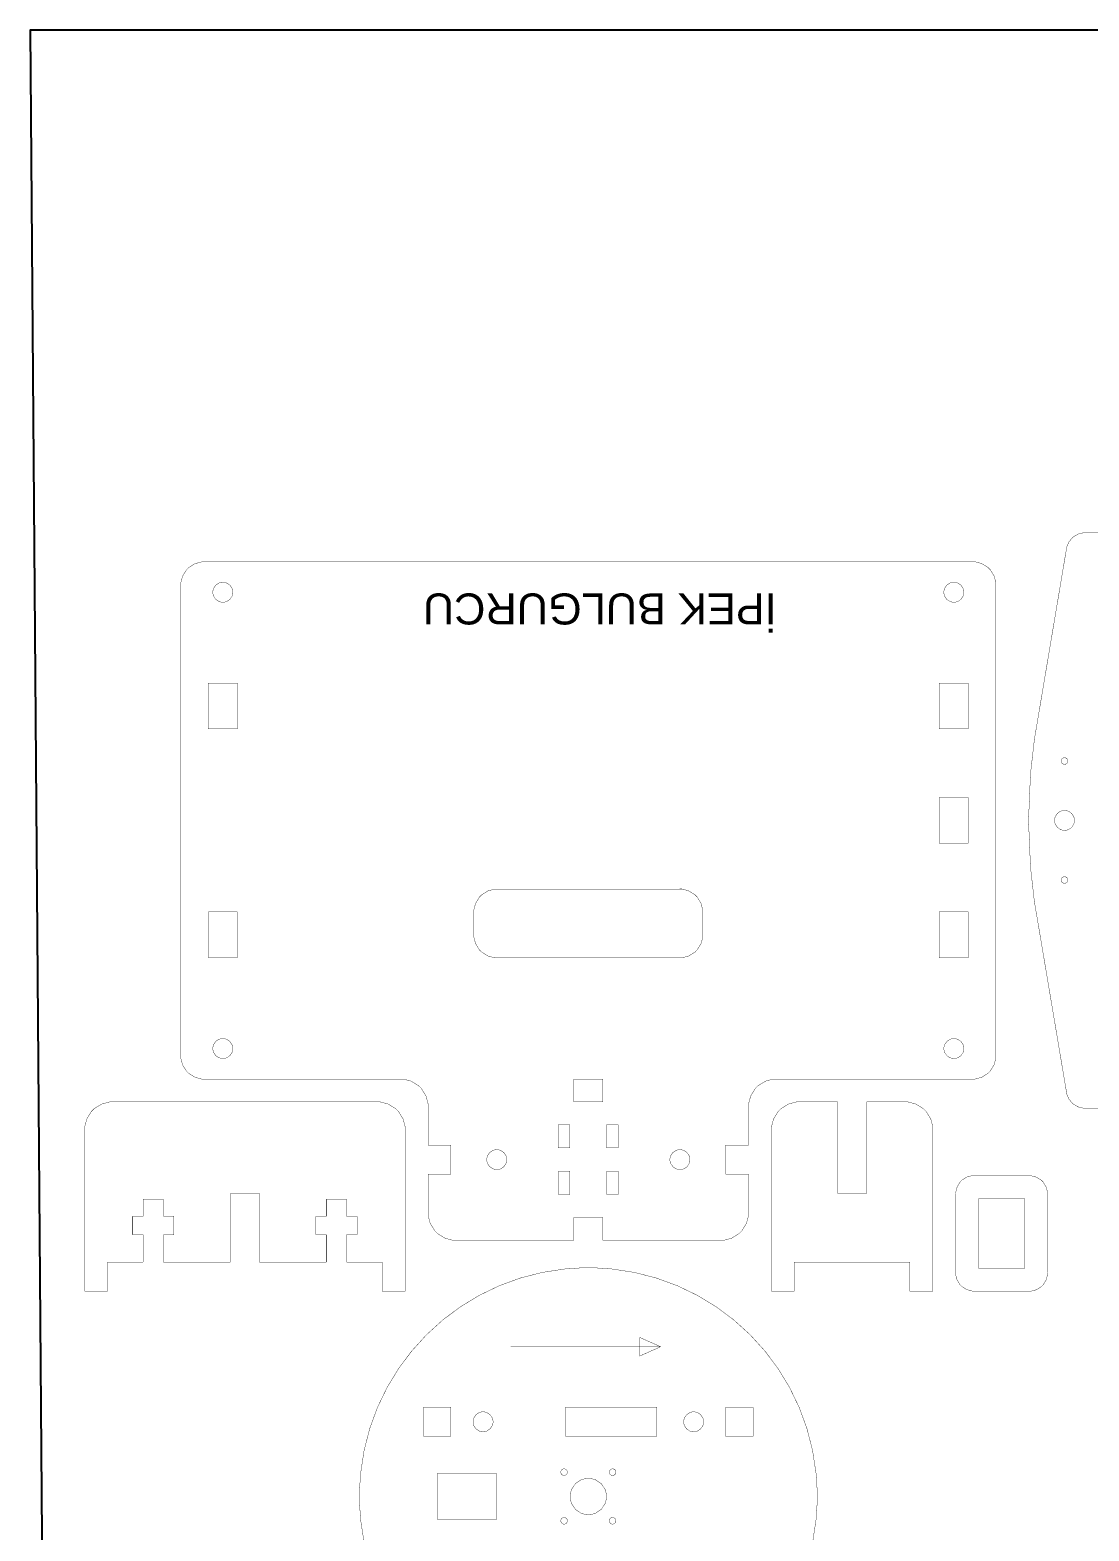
# Model space of a CAD drawing. Header units: inches. Extents: x 1576.4 to 1607.7, y 908.2 to 923.
# Drawn here: x 1576.42 to 1583.25, y 913.27 to 922.95 of the extents above; entities that cross this region are included whole.
import ezdxf

# ---------------------------------------------------------------- set-up
doc = ezdxf.new("R2010")
doc.units = ezdxf.units.IN
doc.layers.add('Layer1', color=1, linetype='Continuous')
doc.styles.get("Standard").update_dxf_attribs({"font": 'arial.ttf'})
pattern_1 = [(0, (0, 0), (0, 6.985), [5.08, -1.905]), (90, (0, 0), (-6.985, 4e-16), [5.08, -1.905])]

msp = doc.modelspace()

# ---------------------------------------------------------------- hatches: boundary and pattern name
h = msp.add_hatch()
h.set_pattern_fill('ANGLE', color=256)
h.set_pattern_definition(pattern_1)
h.paths.add_polyline_path([(1580.3555, 914.5163), (1580.3555, 914.4569), (1580.4899, 914.4569)])
h.paths.add_polyline_path([(1580.4899, 914.4569), (1580.3555, 914.4569), (1580.3555, 914.397)])
h = msp.add_hatch()
h.set_pattern_fill('ANGLE', color=1)
h.set_pattern_definition(pattern_1)
h.paths.add_polyline_path([(1580.3555, 914.5163), (1580.3555, 914.4569), (1580.4899, 914.4569)])
h.paths.add_polyline_path([(1580.4899, 914.4569), (1580.3555, 914.4569), (1580.3555, 914.397)])

# ---------------------------------------------------------------- linework, layer by layer
msp.add_lwpolyline([(1607.5708, 922.9522), (1576.4227, 922.9522), (1576.5374, 908.237), (1607.6854, 908.237)], close=True)
at = {"color": 0}
for points in [[(1583.2242, 919.7079, 0.00225, 0.00225, 0), (1583.2139, 919.7079, 0.00225, 0.00225, 0), (1583.1831, 919.7006, 0.00225, 0.00225, 0), (1583.1479, 919.68, 0.00225, 0.00225, 0), (1583.1217, 919.6486, 0.00225, 0.00225, 0), (1583.1092, 919.6193, 0.00225, 0.00225, 0), (1583.1076, 919.609, 0.00225, 0.00225, 0)], [(1583.2242, 919.7079, 0.00225, 0.00225, 0), (1583.7534, 919.7079, 0.00225, 0.00225, 0)], [(1582.9128, 918.4517, 0.00225, 0.00225, 0), (1583.1076, 919.6101, 0.00225, 0.00225, 0)], [(1577.543, 919.5204, 0.00225, 0.00225, 0), (1577.5288, 919.5204, 0.00225, 0.00225, 0), (1577.4862, 919.5092, 0.00225, 0.00225, 0), (1577.4456, 919.4838, 0.00225, 0.00225, 0), (1577.4388, 919.4768, 0.00225, 0.00225, 0), (1577.4318, 919.4697, 0.00225, 0.00225, 0), (1577.4064, 919.4286, 0.00225, 0.00225, 0), (1577.3951, 919.3865, 0.00225, 0.00225, 0), (1577.3951, 919.3726, 0.00225, 0.00225, 0)], [(1582.5034, 919.5204, 0.00225, 0.00225, 0), (1577.543, 919.5204, 0.00225, 0.00225, 0)], [(1582.6513, 919.3736, 0.00225, 0.00225, 0), (1582.6513, 919.3878, 0.00225, 0.00225, 0), (1582.64, 919.4304, 0.00225, 0.00225, 0), (1582.6146, 919.471, 0.00225, 0.00225, 0), (1582.6076, 919.4778, 0.00225, 0.00225, 0), (1582.6005, 919.4849, 0.00225, 0.00225, 0), (1582.5594, 919.5103, 0.00225, 0.00225, 0), (1582.5174, 919.5215, 0.00225, 0.00225, 0), (1582.5034, 919.5215, 0.00225, 0.00225, 0)], [(1577.3951, 919.3736, 0.00225, 0.00225, 0), (1577.3951, 916.3319, 0.00225, 0.00225, 0)], [(1582.6513, 916.3319, 0.00225, 0.00225, 0), (1582.6513, 919.3736, 0.00225, 0.00225, 0)], [(1577.5722, 918.7382, 0.00225, 0.00225, 0), (1577.5722, 918.4434, 0.00225, 0.00225, 0)], [(1577.7597, 918.7382, 0.00225, 0.00225, 0), (1577.5722, 918.7382, 0.00225, 0.00225, 0)], [(1577.7597, 918.7382, 0.00225, 0.00225, 0), (1577.7597, 918.4434, 0.00225, 0.00225, 0)], [(1582.2857, 918.7382, 0.00225, 0.00225, 0), (1582.2857, 918.4434, 0.00225, 0.00225, 0)], [(1582.4732, 918.7382, 0.00225, 0.00225, 0), (1582.2857, 918.7382, 0.00225, 0.00225, 0)], [(1582.4732, 918.7382, 0.00225, 0.00225, 0), (1582.4732, 918.4434, 0.00225, 0.00225, 0)], [(1577.5722, 918.4434, 0.00225, 0.00225, 0), (1577.7597, 918.4434, 0.00225, 0.00225, 0)], [(1582.2857, 918.4434, 0.00225, 0.00225, 0), (1582.4732, 918.4434, 0.00225, 0.00225, 0)], [(1582.9128, 918.4517, 0.00225, 0.00225, 0), (1582.9001, 918.3776, 0.00225, 0.00225, 0), (1582.8747, 918.1528, 0.00225, 0.00225, 0), (1582.862, 917.8522, 0.00225, 0.00225, 0), (1582.8747, 917.5513, 0.00225, 0.00225, 0), (1582.9001, 917.3261, 0.00225, 0.00225, 0), (1582.9128, 917.2518, 0.00225, 0.00225, 0)], [(1582.2857, 917.7049, 0.00225, 0.00225, 0), (1582.2857, 917.9996, 0.00225, 0.00225, 0)], [(1582.4732, 917.9996, 0.00225, 0.00225, 0), (1582.2857, 917.9996, 0.00225, 0.00225, 0)], [(1582.4732, 917.7049, 0.00225, 0.00225, 0), (1582.4732, 917.9996, 0.00225, 0.00225, 0)], [(1582.2857, 917.7049, 0.00225, 0.00225, 0), (1582.4732, 917.7049, 0.00225, 0.00225, 0)], [(1579.4326, 917.409, 0.00225, 0.00225, 0), (1579.4184, 917.409, 0.00225, 0.00225, 0), (1579.3758, 917.3978, 0.00225, 0.00225, 0), (1579.3351, 917.3724, 0.00225, 0.00225, 0), (1579.3284, 917.3653, 0.00225, 0.00225, 0), (1579.3213, 917.3583, 0.00225, 0.00225, 0), (1579.296, 917.3171, 0.00225, 0.00225, 0), (1579.2847, 917.2751, 0.00225, 0.00225, 0), (1579.2847, 917.2611, 0.00225, 0.00225, 0)], [(1579.4326, 917.409, 0.00225, 0.00225, 0), (1580.6138, 917.409, 0.00225, 0.00225, 0)], [(1580.7607, 917.2622, 0.00225, 0.00225, 0), (1580.7607, 917.2764, 0.00225, 0.00225, 0), (1580.7494, 917.319, 0.00225, 0.00225, 0), (1580.724, 917.3596, 0.00225, 0.00225, 0), (1580.717, 917.3663, 0.00225, 0.00225, 0), (1580.7099, 917.3734, 0.00225, 0.00225, 0), (1580.6687, 917.3988, 0.00225, 0.00225, 0), (1580.6267, 917.4101, 0.00225, 0.00225, 0), (1580.6128, 917.4101, 0.00225, 0.00225, 0)], [(1577.5722, 917.2622, 0.00225, 0.00225, 0), (1577.5722, 916.9663, 0.00225, 0.00225, 0)], [(1577.7597, 917.2622, 0.00225, 0.00225, 0), (1577.5722, 917.2622, 0.00225, 0.00225, 0)], [(1577.7597, 917.2622, 0.00225, 0.00225, 0), (1577.7597, 916.9663, 0.00225, 0.00225, 0)], [(1579.2847, 917.1142, 0.00225, 0.00225, 0), (1579.2847, 917.2622, 0.00225, 0.00225, 0)], [(1580.7607, 917.2622, 0.00225, 0.00225, 0), (1580.7607, 917.1142, 0.00225, 0.00225, 0)], [(1582.2857, 916.9663, 0.00225, 0.00225, 0), (1582.2857, 917.2622, 0.00225, 0.00225, 0)], [(1582.4732, 917.2622, 0.00225, 0.00225, 0), (1582.2857, 917.2622, 0.00225, 0.00225, 0)], [(1582.4732, 916.9663, 0.00225, 0.00225, 0), (1582.4732, 917.2622, 0.00225, 0.00225, 0)], [(1583.1076, 916.0955, 0.00225, 0.00225, 0), (1582.9128, 917.2528, 0.00225, 0.00225, 0)], [(1579.2847, 917.1142, 0.00225, 0.00225, 0), (1579.2847, 917.1001, 0.00225, 0.00225, 0), (1579.296, 917.0575, 0.00225, 0.00225, 0), (1579.3213, 917.0168, 0.00225, 0.00225, 0), (1579.3284, 917.01, 0.00225, 0.00225, 0), (1579.3354, 917.0031, 0.00225, 0.00225, 0), (1579.3766, 916.9777, 0.00225, 0.00225, 0), (1579.4186, 916.9663, 0.00225, 0.00225, 0), (1579.4326, 916.9663, 0.00225, 0.00225, 0)], [(1580.6138, 916.9663, 0.00225, 0.00225, 0), (1580.628, 916.9663, 0.00225, 0.00225, 0), (1580.6706, 916.9777, 0.00225, 0.00225, 0), (1580.7112, 917.0031, 0.00225, 0.00225, 0), (1580.718, 917.01, 0.00225, 0.00225, 0), (1580.725, 917.0171, 0.00225, 0.00225, 0), (1580.7504, 917.0583, 0.00225, 0.00225, 0), (1580.7617, 917.1003, 0.00225, 0.00225, 0), (1580.7617, 917.1142, 0.00225, 0.00225, 0)], [(1577.5722, 916.9663, 0.00225, 0.00225, 0), (1577.7597, 916.9663, 0.00225, 0.00225, 0)], [(1580.6138, 916.9663, 0.00225, 0.00225, 0), (1579.4326, 916.9663, 0.00225, 0.00225, 0)], [(1582.2857, 916.9663, 0.00225, 0.00225, 0), (1582.4732, 916.9663, 0.00225, 0.00225, 0)], [(1577.3951, 916.3319, 0.00225, 0.00225, 0), (1577.3951, 916.3178, 0.00225, 0.00225, 0), (1577.4064, 916.2752, 0.00225, 0.00225, 0), (1577.4318, 916.2346, 0.00225, 0.00225, 0), (1577.4388, 916.2278, 0.00225, 0.00225, 0), (1577.4458, 916.2208, 0.00225, 0.00225, 0), (1577.487, 916.1954, 0.00225, 0.00225, 0), (1577.529, 916.184, 0.00225, 0.00225, 0), (1577.543, 916.184, 0.00225, 0.00225, 0)], [(1582.5034, 916.184, 0.00225, 0.00225, 0), (1582.5176, 916.184, 0.00225, 0.00225, 0), (1582.5602, 916.1954, 0.00225, 0.00225, 0), (1582.6008, 916.2208, 0.00225, 0.00225, 0), (1582.6076, 916.2278, 0.00225, 0.00225, 0), (1582.6146, 916.2348, 0.00225, 0.00225, 0), (1582.64, 916.276, 0.00225, 0.00225, 0), (1582.6513, 916.318, 0.00225, 0.00225, 0), (1582.6513, 916.3319, 0.00225, 0.00225, 0)], [(1577.543, 916.184, 0.00225, 0.00225, 0), (1578.8128, 916.184, 0.00225, 0.00225, 0)], [(1578.9899, 916.007, 0.00225, 0.00225, 0), (1578.9899, 916.0239, 0.00225, 0.00225, 0), (1578.9763, 916.0746, 0.00225, 0.00225, 0), (1578.9461, 916.1237, 0.00225, 0.00225, 0), (1578.9378, 916.132, 0.00225, 0.00225, 0), (1578.9294, 916.1403, 0.00225, 0.00225, 0), (1578.8803, 916.1705, 0.00225, 0.00225, 0), (1578.8297, 916.184, 0.00225, 0.00225, 0), (1578.8128, 916.184, 0.00225, 0.00225, 0)], [(1579.9295, 916.0361, 0.00225, 0.00225, 0), (1579.9295, 916.184, 0.00225, 0.00225, 0)], [(1580.117, 916.184, 0.00225, 0.00225, 0), (1579.9295, 916.184, 0.00225, 0.00225, 0)], [(1580.117, 916.0361, 0.00225, 0.00225, 0), (1580.117, 916.184, 0.00225, 0.00225, 0)], [(1581.2336, 916.184, 0.00225, 0.00225, 0), (1581.2167, 916.184, 0.00225, 0.00225, 0), (1581.166, 916.1705, 0.00225, 0.00225, 0), (1581.1169, 916.1403, 0.00225, 0.00225, 0), (1581.1086, 916.132, 0.00225, 0.00225, 0), (1581.1003, 916.1237, 0.00225, 0.00225, 0), (1581.0701, 916.0746, 0.00225, 0.00225, 0), (1581.0565, 916.0239, 0.00225, 0.00225, 0), (1581.0565, 916.007, 0.00225, 0.00225, 0)], [(1581.2336, 916.184, 0.00225, 0.00225, 0), (1582.5034, 916.184, 0.00225, 0.00225, 0)], [(1576.9524, 916.0361, 0.00225, 0.00225, 0), (1576.9354, 916.0361, 0.00225, 0.00225, 0), (1576.8848, 916.0226, 0.00225, 0.00225, 0), (1576.8357, 915.9924, 0.00225, 0.00225, 0), (1576.8274, 915.984, 0.00225, 0.00225, 0), (1576.819, 915.9757, 0.00225, 0.00225, 0), (1576.7888, 915.9266, 0.00225, 0.00225, 0), (1576.7753, 915.8759, 0.00225, 0.00225, 0), (1576.7753, 915.859, 0.00225, 0.00225, 0)], [(1578.6649, 916.0361, 0.00225, 0.00225, 0), (1576.9524, 916.0361, 0.00225, 0.00225, 0)], [(1578.842, 915.859, 0.00225, 0.00225, 0), (1578.842, 915.8759, 0.00225, 0.00225, 0), (1578.8284, 915.9266, 0.00225, 0.00225, 0), (1578.7982, 915.9757, 0.00225, 0.00225, 0), (1578.7899, 915.984, 0.00225, 0.00225, 0), (1578.7815, 915.9924, 0.00225, 0.00225, 0), (1578.7324, 916.0226, 0.00225, 0.00225, 0), (1578.6818, 916.0361, 0.00225, 0.00225, 0), (1578.6649, 916.0361, 0.00225, 0.00225, 0)], [(1580.117, 916.0361, 0.00225, 0.00225, 0), (1579.9295, 916.0361, 0.00225, 0.00225, 0)], [(1581.3815, 916.0361, 0.00225, 0.00225, 0), (1581.3646, 916.0361, 0.00225, 0.00225, 0), (1581.3139, 916.0226, 0.00225, 0.00225, 0), (1581.2648, 915.9924, 0.00225, 0.00225, 0), (1581.2565, 915.984, 0.00225, 0.00225, 0), (1581.2482, 915.9757, 0.00225, 0.00225, 0), (1581.2179, 915.9266, 0.00225, 0.00225, 0), (1581.2044, 915.8759, 0.00225, 0.00225, 0), (1581.2044, 915.859, 0.00225, 0.00225, 0)], [(1581.6305, 916.0361, 0.00225, 0.00225, 0), (1581.3815, 916.0361, 0.00225, 0.00225, 0)], [(1581.6305, 915.4455, 0.00225, 0.00225, 0), (1581.6305, 916.0361, 0.00225, 0.00225, 0)], [(1581.818, 915.4455, 0.00225, 0.00225, 0), (1581.818, 916.0361, 0.00225, 0.00225, 0)], [(1582.067, 916.0361, 0.00225, 0.00225, 0), (1581.818, 916.0361, 0.00225, 0.00225, 0)], [(1582.2451, 915.859, 0.00225, 0.00225, 0), (1582.2451, 915.8759, 0.00225, 0.00225, 0), (1582.2315, 915.9266, 0.00225, 0.00225, 0), (1582.2013, 915.9757, 0.00225, 0.00225, 0), (1582.193, 915.984, 0.00225, 0.00225, 0), (1582.1846, 915.9924, 0.00225, 0.00225, 0), (1582.1355, 916.0226, 0.00225, 0.00225, 0), (1582.0849, 916.0361, 0.00225, 0.00225, 0), (1582.068, 916.0361, 0.00225, 0.00225, 0)], [(1583.1076, 916.0955, 0.00225, 0.00225, 0), (1583.1092, 916.0854, 0.00225, 0.00225, 0), (1583.1215, 916.0559, 0.00225, 0.00225, 0), (1583.1475, 916.0245, 0.00225, 0.00225, 0), (1583.1827, 916.004, 0.00225, 0.00225, 0), (1583.2138, 915.9965, 0.00225, 0.00225, 0), (1583.2242, 915.9965, 0.00225, 0.00225, 0)], [(1578.9899, 916.007, 0.00225, 0.00225, 0), (1578.9899, 915.758, 0.00225, 0.00225, 0)], [(1581.0565, 915.758, 0.00225, 0.00225, 0), (1581.0565, 916.007, 0.00225, 0.00225, 0)], [(1583.2242, 915.9965, 0.00225, 0.00225, 0), (1583.7534, 915.9965, 0.00225, 0.00225, 0)], [(1576.7753, 914.8153, 0.00225, 0.00225, 0), (1576.7753, 915.859, 0.00225, 0.00225, 0)], [(1578.842, 914.8153, 0.00225, 0.00225, 0), (1578.842, 915.859, 0.00225, 0.00225, 0)], [(1579.8294, 915.8892, 0.00225, 0.00225, 0), (1579.8294, 915.7392, 0.00225, 0.00225, 0)], [(1579.9045, 915.8892, 0.00225, 0.00225, 0), (1579.8294, 915.8892, 0.00225, 0.00225, 0)], [(1579.9045, 915.7392, 0.00225, 0.00225, 0), (1579.9045, 915.8892, 0.00225, 0.00225, 0)], [(1580.1409, 915.8892, 0.00225, 0.00225, 0), (1580.1409, 915.7392, 0.00225, 0.00225, 0)], [(1580.2159, 915.8892, 0.00225, 0.00225, 0), (1580.1409, 915.8892, 0.00225, 0.00225, 0)], [(1580.2159, 915.7392, 0.00225, 0.00225, 0), (1580.2159, 915.8892, 0.00225, 0.00225, 0)], [(1581.2044, 915.859, 0.00225, 0.00225, 0), (1581.2044, 914.8153, 0.00225, 0.00225, 0)], [(1582.2451, 915.859, 0.00225, 0.00225, 0), (1582.2451, 914.8153, 0.00225, 0.00225, 0)], [(1579.1367, 915.758, 0.00225, 0.00225, 0), (1578.9899, 915.758, 0.00225, 0.00225, 0)], [(1579.1367, 915.758, 0.00225, 0.00225, 0), (1579.1367, 915.5705, 0.00225, 0.00225, 0)], [(1579.8294, 915.7392, 0.00225, 0.00225, 0), (1579.9045, 915.7392, 0.00225, 0.00225, 0)], [(1580.1409, 915.7392, 0.00225, 0.00225, 0), (1580.2159, 915.7392, 0.00225, 0.00225, 0)], [(1580.9087, 915.5705, 0.00225, 0.00225, 0), (1580.9087, 915.758, 0.00225, 0.00225, 0)], [(1581.0565, 915.758, 0.00225, 0.00225, 0), (1580.9087, 915.758, 0.00225, 0.00225, 0)], [(1578.9899, 915.5705, 0.00225, 0.00225, 0), (1578.9899, 915.3205, 0.00225, 0.00225, 0)], [(1579.1367, 915.5705, 0.00225, 0.00225, 0), (1578.9899, 915.5705, 0.00225, 0.00225, 0)], [(1579.8294, 915.5893, 0.00225, 0.00225, 0), (1579.8294, 915.4393, 0.00225, 0.00225, 0)], [(1579.9045, 915.5893, 0.00225, 0.00225, 0), (1579.8294, 915.5893, 0.00225, 0.00225, 0)], [(1579.9045, 915.4393, 0.00225, 0.00225, 0), (1579.9045, 915.5893, 0.00225, 0.00225, 0)], [(1580.1409, 915.5893, 0.00225, 0.00225, 0), (1580.1409, 915.4393, 0.00225, 0.00225, 0)], [(1580.2159, 915.5893, 0.00225, 0.00225, 0), (1580.1409, 915.5893, 0.00225, 0.00225, 0)], [(1580.2159, 915.4393, 0.00225, 0.00225, 0), (1580.2159, 915.5893, 0.00225, 0.00225, 0)], [(1581.0565, 915.5705, 0.00225, 0.00225, 0), (1580.9087, 915.5705, 0.00225, 0.00225, 0)], [(1581.0565, 915.3205, 0.00225, 0.00225, 0), (1581.0565, 915.5705, 0.00225, 0.00225, 0)], [(1582.5107, 915.5611, 0.00225, 0.00225, 0), (1582.4994, 915.5611, 0.00225, 0.00225, 0), (1582.4655, 915.5522, 0.00225, 0.00225, 0), (1582.4328, 915.5322, 0.00225, 0.00225, 0), (1582.4274, 915.5268, 0.00225, 0.00225, 0), (1582.4219, 915.5213, 0.00225, 0.00225, 0), (1582.402, 915.4886, 0.00225, 0.00225, 0), (1582.393, 915.4548, 0.00225, 0.00225, 0), (1582.393, 915.4434, 0.00225, 0.00225, 0)], [(1582.867, 915.5611, 0.00225, 0.00225, 0), (1582.5107, 915.5611, 0.00225, 0.00225, 0)], [(1582.9847, 915.4423, 0.00225, 0.00225, 0), (1582.9847, 915.4537, 0.00225, 0.00225, 0), (1582.9757, 915.4875, 0.00225, 0.00225, 0), (1582.9557, 915.5203, 0.00225, 0.00225, 0), (1582.9503, 915.5257, 0.00225, 0.00225, 0), (1582.9448, 915.5312, 0.00225, 0.00225, 0), (1582.9121, 915.5511, 0.00225, 0.00225, 0), (1582.8783, 915.5601, 0.00225, 0.00225, 0), (1582.867, 915.5601, 0.00225, 0.00225, 0)], [(1577.7148, 915.0028, 0.00225, 0.00225, 0), (1577.7148, 915.4455, 0.00225, 0.00225, 0)], [(1577.7148, 915.4455, 0.00225, 0.00225, 0), (1577.9023, 915.4455, 0.00225, 0.00225, 0)], [(1577.9023, 915.4455, 0.00225, 0.00225, 0), (1577.9023, 915.0028, 0.00225, 0.00225, 0)], [(1581.818, 915.4455, 0.00225, 0.00225, 0), (1581.6305, 915.4455, 0.00225, 0.00225, 0)], [(1582.3919, 915.4423, 0.00225, 0.00225, 0), (1582.3919, 914.934, 0.00225, 0.00225, 0)], [(1582.9847, 914.934, 0.00225, 0.00225, 0), (1582.9847, 915.4434, 0.00225, 0.00225, 0)], [(1577.1523, 915.2986, 0.00225, 0.00225, 0), (1577.1523, 915.408, 0.00225, 0.00225, 0)], [(1577.2826, 915.408, 0.00225, 0.00225, 0), (1577.1523, 915.408, 0.00225, 0.00225, 0)], [(1577.2826, 915.2986, 0.00225, 0.00225, 0), (1577.2826, 915.408, 0.00225, 0.00225, 0)], [(1578.3336, 915.2986, 0.00225, 0.00225, 0), (1578.3336, 915.408, 0.00225, 0.00225, 0)], [(1578.4638, 915.408, 0.00225, 0.00225, 0), (1578.3336, 915.408, 0.00225, 0.00225, 0)], [(1578.4638, 915.2986, 0.00225, 0.00225, 0), (1578.4638, 915.408, 0.00225, 0.00225, 0)], [(1579.8294, 915.4393, 0.00225, 0.00225, 0), (1579.9045, 915.4393, 0.00225, 0.00225, 0)], [(1580.1409, 915.4393, 0.00225, 0.00225, 0), (1580.2159, 915.4393, 0.00225, 0.00225, 0)], [(1582.5399, 914.9631, 0.00225, 0.00225, 0), (1582.5399, 915.4132, 0.00225, 0.00225, 0)], [(1582.5399, 915.4132, 0.00225, 0.00225, 0), (1582.8378, 915.4132, 0.00225, 0.00225, 0)], [(1582.8378, 915.4132, 0.00225, 0.00225, 0), (1582.8378, 914.9631, 0.00225, 0.00225, 0)], [(1577.0846, 915.1798, 0.00225, 0.00225, 0), (1577.0846, 915.2986, 0.00225, 0.00225, 0)], [(1577.1523, 915.2986, 0.00225, 0.00225, 0), (1577.0846, 915.2986, 0.00225, 0.00225, 0)], [(1577.3503, 915.2986, 0.00225, 0.00225, 0), (1577.2826, 915.2986, 0.00225, 0.00225, 0)], [(1577.3503, 915.1798, 0.00225, 0.00225, 0), (1577.3503, 915.2986, 0.00225, 0.00225, 0)], [(1578.2659, 915.1798, 0.00225, 0.00225, 0), (1578.2659, 915.2986, 0.00225, 0.00225, 0)], [(1578.3336, 915.2986, 0.00225, 0.00225, 0), (1578.2659, 915.2986, 0.00225, 0.00225, 0)], [(1578.5315, 915.2986, 0.00225, 0.00225, 0), (1578.4638, 915.2986, 0.00225, 0.00225, 0)], [(1578.5315, 915.1798, 0.00225, 0.00225, 0), (1578.5315, 915.2986, 0.00225, 0.00225, 0)], [(1578.9899, 915.3205, 0.00225, 0.00225, 0), (1578.9899, 915.3036, 0.00225, 0.00225, 0), (1579.0034, 915.253, 0.00225, 0.00225, 0), (1579.0336, 915.2039, 0.00225, 0.00225, 0), (1579.0419, 915.1955, 0.00225, 0.00225, 0), (1579.0502, 915.1872, 0.00225, 0.00225, 0), (1579.0993, 915.157, 0.00225, 0.00225, 0), (1579.15, 915.1434, 0.00225, 0.00225, 0), (1579.1669, 915.1434, 0.00225, 0.00225, 0)], [(1579.9295, 915.1434, 0.00225, 0.00225, 0), (1579.9295, 915.2913, 0.00225, 0.00225, 0)], [(1579.9295, 915.2913, 0.00225, 0.00225, 0), (1580.117, 915.2913, 0.00225, 0.00225, 0)], [(1580.117, 915.1434, 0.00225, 0.00225, 0), (1580.117, 915.2913, 0.00225, 0.00225, 0)], [(1580.8795, 915.1434, 0.00225, 0.00225, 0), (1580.8963, 915.1434, 0.00225, 0.00225, 0), (1580.947, 915.157, 0.00225, 0.00225, 0), (1580.9961, 915.1872, 0.00225, 0.00225, 0), (1581.0045, 915.1955, 0.00225, 0.00225, 0), (1581.0128, 915.2039, 0.00225, 0.00225, 0), (1581.043, 915.253, 0.00225, 0.00225, 0), (1581.0565, 915.3036, 0.00225, 0.00225, 0), (1581.0565, 915.3205, 0.00225, 0.00225, 0)], [(1577.1523, 915.1798, 0.00225, 0.00225, 0), (1577.0846, 915.1798, 0.00225, 0.00225, 0)], [(1577.1523, 915.0028, 0.00225, 0.00225, 0), (1577.1523, 915.1798, 0.00225, 0.00225, 0)], [(1577.2826, 915.0028, 0.00225, 0.00225, 0), (1577.2826, 915.1798, 0.00225, 0.00225, 0)], [(1577.3503, 915.1798, 0.00225, 0.00225, 0), (1577.2826, 915.1798, 0.00225, 0.00225, 0)], [(1578.3336, 915.1798, 0.00225, 0.00225, 0), (1578.2659, 915.1798, 0.00225, 0.00225, 0)], [(1578.3336, 915.0028, 0.00225, 0.00225, 0), (1578.3336, 915.1798, 0.00225, 0.00225, 0)], [(1578.4638, 915.0028, 0.00225, 0.00225, 0), (1578.4638, 915.1798, 0.00225, 0.00225, 0)], [(1578.5315, 915.1798, 0.00225, 0.00225, 0), (1578.4638, 915.1798, 0.00225, 0.00225, 0)], [(1579.1669, 915.1434, 0.00225, 0.00225, 0), (1579.9295, 915.1434, 0.00225, 0.00225, 0)], [(1580.117, 915.1434, 0.00225, 0.00225, 0), (1580.8795, 915.1434, 0.00225, 0.00225, 0)], [(1576.9222, 915.0028, 0.00225, 0.00225, 0), (1576.9222, 914.8153, 0.00225, 0.00225, 0)], [(1576.9222, 915.0028, 0.00225, 0.00225, 0), (1577.1523, 915.0028, 0.00225, 0.00225, 0)], [(1577.2826, 915.0028, 0.00225, 0.00225, 0), (1577.7148, 915.0028, 0.00225, 0.00225, 0)], [(1577.9023, 915.0028, 0.00225, 0.00225, 0), (1578.3336, 915.0028, 0.00225, 0.00225, 0)], [(1578.4638, 915.0028, 0.00225, 0.00225, 0), (1578.694, 915.0028, 0.00225, 0.00225, 0)], [(1581.4693, 913.1927, 0.00225, 0.00225, 0), (1581.4916, 913.3393, 0.00225, 0.00225, 0), (1581.4993, 913.4526, 0.00225, 0.00225, 0), (1581.4993, 913.4903, 0.00225, 0.00225, 0), (1581.4993, 913.4903, 0.00225, 0.00225, 0), (1581.4993, 913.528, 0.00225, 0.00225, 0), (1581.4916, 913.6413, 0.00225, 0.00225, 0), (1581.4692, 913.7879, 0.00225, 0.00225, 0), (1581.4328, 913.9294, 0.00225, 0.00225, 0), (1581.3832, 914.065, 0.00225, 0.00225, 0), (1581.321, 914.1941, 0.00225, 0.00225, 0), (1581.247, 914.3157, 0.00225, 0.00225, 0), (1581.162, 914.4294, 0.00225, 0.00225, 0), (1581.0667, 914.5342, 0.00225, 0.00225, 0), (1580.9618, 914.6294, 0.00225, 0.00225, 0), (1580.8482, 914.7143, 0.00225, 0.00225, 0), (1580.7265, 914.7882, 0.00225, 0.00225, 0), (1580.5974, 914.8504, 0.00225, 0.00225, 0), (1580.4619, 914.9, 0.00225, 0.00225, 0), (1580.3205, 914.9364, 0.00225, 0.00225, 0), (1580.174, 914.9587, 0.00225, 0.00225, 0), (1580.0609, 914.9663, 0.00225, 0.00225, 0), (1580.0232, 914.9663, 0.00225, 0.00225, 0), (1579.9855, 914.9663, 0.00225, 0.00225, 0), (1579.8722, 914.9587, 0.00225, 0.00225, 0), (1579.7256, 914.9363, 0.00225, 0.00225, 0), (1579.5841, 914.8999, 0.00225, 0.00225, 0), (1579.4485, 914.8503, 0.00225, 0.00225, 0), (1579.3194, 914.7881, 0.00225, 0.00225, 0), (1579.1977, 914.7141, 0.00225, 0.00225, 0), (1579.0841, 914.6291, 0.00225, 0.00225, 0), (1578.9793, 914.5338, 0.00225, 0.00225, 0), (1578.8841, 914.4289, 0.00225, 0.00225, 0), (1578.7991, 914.3153, 0.00225, 0.00225, 0), (1578.7252, 914.1936, 0.00225, 0.00225, 0), (1578.663, 914.0645, 0.00225, 0.00225, 0), (1578.6135, 913.929, 0.00225, 0.00225, 0), (1578.5771, 913.7876, 0.00225, 0.00225, 0), (1578.5548, 913.6411, 0.00225, 0.00225, 0), (1578.5472, 913.528, 0.00225, 0.00225, 0), (1578.5472, 913.4903, 0.00225, 0.00225, 0), (1578.5472, 913.4526, 0.00225, 0.00225, 0), (1578.5548, 913.3393, 0.00225, 0.00225, 0), (1578.5772, 913.1927, 0.00225, 0.00225, 0)], [(1578.694, 915.0028, 0.00225, 0.00225, 0), (1578.694, 914.8153, 0.00225, 0.00225, 0)], [(1581.3514, 915.0028, 0.00225, 0.00225, 0), (1581.3514, 914.8153, 0.00225, 0.00225, 0)], [(1581.3514, 915.0028, 0.00225, 0.00225, 0), (1582.0972, 915.0028, 0.00225, 0.00225, 0)], [(1582.0972, 915.0028, 0.00225, 0.00225, 0), (1582.0972, 914.8153, 0.00225, 0.00225, 0)], [(1582.8378, 914.9631, 0.00225, 0.00225, 0), (1582.5399, 914.9631, 0.00225, 0.00225, 0)], [(1582.3919, 914.934, 0.00225, 0.00225, 0), (1582.3919, 914.9227, 0.00225, 0.00225, 0), (1582.4009, 914.8889, 0.00225, 0.00225, 0), (1582.4208, 914.8562, 0.00225, 0.00225, 0), (1582.4263, 914.8507, 0.00225, 0.00225, 0), (1582.4318, 914.8453, 0.00225, 0.00225, 0), (1582.4645, 914.8253, 0.00225, 0.00225, 0), (1582.4983, 914.8163, 0.00225, 0.00225, 0), (1582.5097, 914.8163, 0.00225, 0.00225, 0)], [(1582.867, 914.8153, 0.00225, 0.00225, 0), (1582.8783, 914.8153, 0.00225, 0.00225, 0), (1582.9121, 914.8243, 0.00225, 0.00225, 0), (1582.9448, 914.8442, 0.00225, 0.00225, 0), (1582.9503, 914.8497, 0.00225, 0.00225, 0), (1582.9557, 914.8551, 0.00225, 0.00225, 0), (1582.9757, 914.8879, 0.00225, 0.00225, 0), (1582.9847, 914.9217, 0.00225, 0.00225, 0), (1582.9847, 914.933, 0.00225, 0.00225, 0)], [(1576.9222, 914.8153, 0.00225, 0.00225, 0), (1576.7753, 914.8153, 0.00225, 0.00225, 0)], [(1578.842, 914.8153, 0.00225, 0.00225, 0), (1578.694, 914.8153, 0.00225, 0.00225, 0)], [(1581.3514, 914.8153, 0.00225, 0.00225, 0), (1581.2034, 914.8153, 0.00225, 0.00225, 0)], [(1582.2451, 914.8153, 0.00225, 0.00225, 0), (1582.0972, 914.8153, 0.00225, 0.00225, 0)], [(1582.5107, 914.8153, 0.00225, 0.00225, 0), (1582.867, 914.8153, 0.00225, 0.00225, 0)], [(1578.9596, 913.8788, 0.00225, 0.00225, 0), (1578.9596, 914.0663, 0.00225, 0.00225, 0)], [(1578.9596, 914.0663, 0.00225, 0.00225, 0), (1579.1367, 914.0663, 0.00225, 0.00225, 0)], [(1579.1367, 914.0663, 0.00225, 0.00225, 0), (1579.1367, 913.8788, 0.00225, 0.00225, 0)], [(1579.8753, 913.8788, 0.00225, 0.00225, 0), (1579.8753, 914.0663, 0.00225, 0.00225, 0)], [(1579.8753, 914.0663, 0.00225, 0.00225, 0), (1580.4659, 914.0663, 0.00225, 0.00225, 0)], [(1580.4659, 914.0663, 0.00225, 0.00225, 0), (1580.4659, 913.8788, 0.00225, 0.00225, 0)], [(1580.9087, 913.8788, 0.00225, 0.00225, 0), (1580.9087, 914.0663, 0.00225, 0.00225, 0)], [(1580.9087, 914.0663, 0.00225, 0.00225, 0), (1581.0857, 914.0663, 0.00225, 0.00225, 0)], [(1581.0857, 914.0663, 0.00225, 0.00225, 0), (1581.0857, 913.8788, 0.00225, 0.00225, 0)], [(1578.9596, 913.8788, 0.00225, 0.00225, 0), (1579.1367, 913.8788, 0.00225, 0.00225, 0)], [(1579.8753, 913.8788, 0.00225, 0.00225, 0), (1580.4659, 913.8788, 0.00225, 0.00225, 0)], [(1580.9087, 913.8788, 0.00225, 0.00225, 0), (1581.0857, 913.8788, 0.00225, 0.00225, 0)], [(1579.0482, 913.6382, 0.00225, 0.00225, 0), (1579.0482, 913.3434, 0.00225, 0.00225, 0)], [(1579.4326, 913.6382, 0.00225, 0.00225, 0), (1579.0482, 913.6382, 0.00225, 0.00225, 0)], [(1579.4326, 913.3434, 0.00225, 0.00225, 0), (1579.4326, 913.6382, 0.00225, 0.00225, 0)], [(1579.0482, 913.3434, 0.00225, 0.00225, 0), (1579.4326, 913.3434, 0.00225, 0.00225, 0)]]:
    msp.add_lwpolyline(points, format="xyseb", dxfattribs=at)
for points in [[(1577.7305, 919.3247, 0.00225, 0.00225, 0), (1577.7305, 919.331, 0.00225, 0.00225, 0), (1577.7253, 919.3497, 0.00225, 0.00225, 0), (1577.7114, 919.3703, 0.00225, 0.00225, 0), (1577.6909, 919.3842, 0.00225, 0.00225, 0), (1577.6722, 919.3892, 0.00225, 0.00225, 0), (1577.6659, 919.3892, 0.00225, 0.00225, 0), (1577.6596, 919.3892, 0.00225, 0.00225, 0), (1577.6408, 919.3842, 0.00225, 0.00225, 0), (1577.6203, 919.3703, 0.00225, 0.00225, 0), (1577.6065, 919.3497, 0.00225, 0.00225, 0), (1577.6014, 919.331, 0.00225, 0.00225, 0), (1577.6014, 919.3247, 0.00225, 0.00225, 0), (1577.6014, 919.3185, 0.00225, 0.00225, 0), (1577.6065, 919.2997, 0.00225, 0.00225, 0), (1577.6203, 919.279, 0.00225, 0.00225, 0), (1577.6408, 919.2651, 0.00225, 0.00225, 0), (1577.6596, 919.26, 0.00225, 0.00225, 0), (1577.6659, 919.26, 0.00225, 0.00225, 0), (1577.6721, 919.2599, 0.00225, 0.00225, 0), (1577.6909, 919.2646, 0.00225, 0.00225, 0), (1577.7114, 919.2783, 0.00225, 0.00225, 0), (1577.7253, 919.299, 0.00225, 0.00225, 0), (1577.7305, 919.3182, 0.00225, 0.00225, 0), (1577.7305, 919.3247, 0.00225, 0.00225, 0)], [(1582.4451, 919.3247, 0.00225, 0.00225, 0), (1582.4451, 919.331, 0.00225, 0.00225, 0), (1582.4399, 919.3497, 0.00225, 0.00225, 0), (1582.4261, 919.3703, 0.00225, 0.00225, 0), (1582.4055, 919.3842, 0.00225, 0.00225, 0), (1582.3867, 919.3892, 0.00225, 0.00225, 0), (1582.3805, 919.3892, 0.00225, 0.00225, 0), (1582.3742, 919.3892, 0.00225, 0.00225, 0), (1582.3554, 919.3842, 0.00225, 0.00225, 0), (1582.3349, 919.3703, 0.00225, 0.00225, 0), (1582.321, 919.3497, 0.00225, 0.00225, 0), (1582.3159, 919.331, 0.00225, 0.00225, 0), (1582.3159, 919.3247, 0.00225, 0.00225, 0), (1582.3159, 919.3185, 0.00225, 0.00225, 0), (1582.321, 919.2997, 0.00225, 0.00225, 0), (1582.3349, 919.279, 0.00225, 0.00225, 0), (1582.3554, 919.2651, 0.00225, 0.00225, 0), (1582.3742, 919.26, 0.00225, 0.00225, 0), (1582.3805, 919.26, 0.00225, 0.00225, 0), (1582.3867, 919.2599, 0.00225, 0.00225, 0), (1582.4055, 919.2646, 0.00225, 0.00225, 0), (1582.4261, 919.2783, 0.00225, 0.00225, 0), (1582.4399, 919.299, 0.00225, 0.00225, 0), (1582.4451, 919.3182, 0.00225, 0.00225, 0), (1582.4451, 919.3247, 0.00225, 0.00225, 0)], [(1583.1159, 918.2361, 0.00225, 0.00225, 0), (1583.1159, 918.24, 0.00225, 0.00225, 0), (1583.1092, 918.2518, 0.00225, 0.00225, 0), (1583.0978, 918.258, 0.00225, 0.00225, 0), (1583.094, 918.258, 0.00225, 0.00225, 0), (1583.0901, 918.258, 0.00225, 0.00225, 0), (1583.0784, 918.2514, 0.00225, 0.00225, 0), (1583.0722, 918.24, 0.00225, 0.00225, 0), (1583.0722, 918.2361, 0.00225, 0.00225, 0), (1583.0722, 918.2322, 0.00225, 0.00225, 0), (1583.0788, 918.2205, 0.00225, 0.00225, 0), (1583.0902, 918.2143, 0.00225, 0.00225, 0), (1583.094, 918.2143, 0.00225, 0.00225, 0), (1583.0979, 918.2143, 0.00225, 0.00225, 0), (1583.1097, 918.2205, 0.00225, 0.00225, 0), (1583.1159, 918.2322, 0.00225, 0.00225, 0), (1583.1159, 918.2361, 0.00225, 0.00225, 0)], [(1583.1587, 917.8528, 0.00225, 0.00225, 0), (1583.1587, 917.8591, 0.00225, 0.00225, 0), (1583.1535, 917.8778, 0.00225, 0.00225, 0), (1583.1396, 917.8984, 0.00225, 0.00225, 0), (1583.119, 917.9123, 0.00225, 0.00225, 0), (1583.1003, 917.9174, 0.00225, 0.00225, 0), (1583.094, 917.9174, 0.00225, 0.00225, 0), (1583.0877, 917.9174, 0.00225, 0.00225, 0), (1583.069, 917.9123, 0.00225, 0.00225, 0), (1583.0485, 917.8984, 0.00225, 0.00225, 0), (1583.0346, 917.8778, 0.00225, 0.00225, 0), (1583.0295, 917.8591, 0.00225, 0.00225, 0), (1583.0295, 917.8528, 0.00225, 0.00225, 0), (1583.0295, 917.8465, 0.00225, 0.00225, 0), (1583.0346, 917.8278, 0.00225, 0.00225, 0), (1583.0485, 917.8073, 0.00225, 0.00225, 0), (1583.069, 917.7934, 0.00225, 0.00225, 0), (1583.0877, 917.7882, 0.00225, 0.00225, 0), (1583.094, 917.7882, 0.00225, 0.00225, 0), (1583.1002, 917.788, 0.00225, 0.00225, 0), (1583.119, 917.7928, 0.00225, 0.00225, 0), (1583.1396, 917.8064, 0.00225, 0.00225, 0), (1583.1535, 917.8272, 0.00225, 0.00225, 0), (1583.1587, 917.8464, 0.00225, 0.00225, 0), (1583.1587, 917.8528, 0.00225, 0.00225, 0)], [(1583.1159, 917.4684, 0.00225, 0.00225, 0), (1583.1159, 917.4724, 0.00225, 0.00225, 0), (1583.1092, 917.4841, 0.00225, 0.00225, 0), (1583.0978, 917.4903, 0.00225, 0.00225, 0), (1583.094, 917.4903, 0.00225, 0.00225, 0), (1583.0901, 917.4903, 0.00225, 0.00225, 0), (1583.0784, 917.4837, 0.00225, 0.00225, 0), (1583.0722, 917.4722, 0.00225, 0.00225, 0), (1583.0722, 917.4684, 0.00225, 0.00225, 0), (1583.0722, 917.4645, 0.00225, 0.00225, 0), (1583.0788, 917.4528, 0.00225, 0.00225, 0), (1583.0902, 917.4465, 0.00225, 0.00225, 0), (1583.094, 917.4465, 0.00225, 0.00225, 0), (1583.0979, 917.4465, 0.00225, 0.00225, 0), (1583.1097, 917.4528, 0.00225, 0.00225, 0), (1583.1159, 917.4645, 0.00225, 0.00225, 0), (1583.1159, 917.4684, 0.00225, 0.00225, 0)], [(1577.7305, 916.3809, 0.00225, 0.00225, 0), (1577.7305, 916.3872, 0.00225, 0.00225, 0), (1577.7253, 916.4059, 0.00225, 0.00225, 0), (1577.7114, 916.4265, 0.00225, 0.00225, 0), (1577.6909, 916.4404, 0.00225, 0.00225, 0), (1577.6722, 916.4455, 0.00225, 0.00225, 0), (1577.6659, 916.4455, 0.00225, 0.00225, 0), (1577.6596, 916.4455, 0.00225, 0.00225, 0), (1577.6408, 916.4404, 0.00225, 0.00225, 0), (1577.6203, 916.4265, 0.00225, 0.00225, 0), (1577.6065, 916.4059, 0.00225, 0.00225, 0), (1577.6014, 916.3872, 0.00225, 0.00225, 0), (1577.6014, 916.3809, 0.00225, 0.00225, 0), (1577.6014, 916.3747, 0.00225, 0.00225, 0), (1577.6065, 916.3559, 0.00225, 0.00225, 0), (1577.6203, 916.3354, 0.00225, 0.00225, 0), (1577.6408, 916.3215, 0.00225, 0.00225, 0), (1577.6596, 916.3163, 0.00225, 0.00225, 0), (1577.6659, 916.3163, 0.00225, 0.00225, 0), (1577.6721, 916.3162, 0.00225, 0.00225, 0), (1577.6909, 916.3209, 0.00225, 0.00225, 0), (1577.7114, 916.3346, 0.00225, 0.00225, 0), (1577.7253, 916.3553, 0.00225, 0.00225, 0), (1577.7305, 916.3745, 0.00225, 0.00225, 0), (1577.7305, 916.3809, 0.00225, 0.00225, 0)], [(1582.4451, 916.3809, 0.00225, 0.00225, 0), (1582.4451, 916.3872, 0.00225, 0.00225, 0), (1582.4399, 916.4059, 0.00225, 0.00225, 0), (1582.4261, 916.4265, 0.00225, 0.00225, 0), (1582.4055, 916.4404, 0.00225, 0.00225, 0), (1582.3867, 916.4455, 0.00225, 0.00225, 0), (1582.3805, 916.4455, 0.00225, 0.00225, 0), (1582.3742, 916.4455, 0.00225, 0.00225, 0), (1582.3554, 916.4404, 0.00225, 0.00225, 0), (1582.3349, 916.4265, 0.00225, 0.00225, 0), (1582.321, 916.4059, 0.00225, 0.00225, 0), (1582.3159, 916.3872, 0.00225, 0.00225, 0), (1582.3159, 916.3809, 0.00225, 0.00225, 0), (1582.3159, 916.3747, 0.00225, 0.00225, 0), (1582.321, 916.3559, 0.00225, 0.00225, 0), (1582.3349, 916.3354, 0.00225, 0.00225, 0), (1582.3554, 916.3215, 0.00225, 0.00225, 0), (1582.3742, 916.3163, 0.00225, 0.00225, 0), (1582.3805, 916.3163, 0.00225, 0.00225, 0), (1582.3867, 916.3162, 0.00225, 0.00225, 0), (1582.4055, 916.3209, 0.00225, 0.00225, 0), (1582.4261, 916.3346, 0.00225, 0.00225, 0), (1582.4399, 916.3553, 0.00225, 0.00225, 0), (1582.4451, 916.3745, 0.00225, 0.00225, 0), (1582.4451, 916.3809, 0.00225, 0.00225, 0)], [(1579.4972, 915.6642, 0.00225, 0.00225, 0), (1579.4972, 915.6705, 0.00225, 0.00225, 0), (1579.492, 915.6893, 0.00225, 0.00225, 0), (1579.4781, 915.7098, 0.00225, 0.00225, 0), (1579.4576, 915.7237, 0.00225, 0.00225, 0), (1579.4388, 915.7288, 0.00225, 0.00225, 0), (1579.4326, 915.7288, 0.00225, 0.00225, 0), (1579.4263, 915.7288, 0.00225, 0.00225, 0), (1579.4075, 915.7237, 0.00225, 0.00225, 0), (1579.387, 915.7098, 0.00225, 0.00225, 0), (1579.3731, 915.6893, 0.00225, 0.00225, 0), (1579.368, 915.6705, 0.00225, 0.00225, 0), (1579.368, 915.6642, 0.00225, 0.00225, 0), (1579.368, 915.658, 0.00225, 0.00225, 0), (1579.3731, 915.6392, 0.00225, 0.00225, 0), (1579.387, 915.6187, 0.00225, 0.00225, 0), (1579.4075, 915.6048, 0.00225, 0.00225, 0), (1579.4263, 915.5997, 0.00225, 0.00225, 0), (1579.4326, 915.5997, 0.00225, 0.00225, 0), (1579.4388, 915.5995, 0.00225, 0.00225, 0), (1579.4576, 915.6042, 0.00225, 0.00225, 0), (1579.4781, 915.6179, 0.00225, 0.00225, 0), (1579.492, 915.6386, 0.00225, 0.00225, 0), (1579.4972, 915.6578, 0.00225, 0.00225, 0), (1579.4972, 915.6642, 0.00225, 0.00225, 0)], [(1580.6784, 915.6642, 0.00225, 0.00225, 0), (1580.6784, 915.6705, 0.00225, 0.00225, 0), (1580.6732, 915.6893, 0.00225, 0.00225, 0), (1580.6593, 915.7098, 0.00225, 0.00225, 0), (1580.6388, 915.7237, 0.00225, 0.00225, 0), (1580.6201, 915.7288, 0.00225, 0.00225, 0), (1580.6138, 915.7288, 0.00225, 0.00225, 0), (1580.6075, 915.7288, 0.00225, 0.00225, 0), (1580.5888, 915.7237, 0.00225, 0.00225, 0), (1580.5683, 915.7098, 0.00225, 0.00225, 0), (1580.5544, 915.6893, 0.00225, 0.00225, 0), (1580.5493, 915.6705, 0.00225, 0.00225, 0), (1580.5493, 915.6642, 0.00225, 0.00225, 0), (1580.5493, 915.658, 0.00225, 0.00225, 0), (1580.5544, 915.6392, 0.00225, 0.00225, 0), (1580.5683, 915.6187, 0.00225, 0.00225, 0), (1580.5888, 915.6048, 0.00225, 0.00225, 0), (1580.6075, 915.5997, 0.00225, 0.00225, 0), (1580.6138, 915.5997, 0.00225, 0.00225, 0), (1580.62, 915.5995, 0.00225, 0.00225, 0), (1580.6388, 915.6042, 0.00225, 0.00225, 0), (1580.6593, 915.6179, 0.00225, 0.00225, 0), (1580.6732, 915.6386, 0.00225, 0.00225, 0), (1580.6784, 915.6578, 0.00225, 0.00225, 0), (1580.6784, 915.6642, 0.00225, 0.00225, 0)], [(1579.4087, 913.9725, 0.00225, 0.00225, 0), (1579.4087, 913.9788, 0.00225, 0.00225, 0), (1579.4035, 913.9976, 0.00225, 0.00225, 0), (1579.3896, 914.0182, 0.00225, 0.00225, 0), (1579.369, 914.0321, 0.00225, 0.00225, 0), (1579.3503, 914.0372, 0.00225, 0.00225, 0), (1579.344, 914.0372, 0.00225, 0.00225, 0), (1579.3377, 914.0372, 0.00225, 0.00225, 0), (1579.319, 914.0321, 0.00225, 0.00225, 0), (1579.2985, 914.0182, 0.00225, 0.00225, 0), (1579.2846, 913.9976, 0.00225, 0.00225, 0), (1579.2795, 913.9788, 0.00225, 0.00225, 0), (1579.2795, 913.9725, 0.00225, 0.00225, 0), (1579.2795, 913.9663, 0.00225, 0.00225, 0), (1579.2846, 913.9475, 0.00225, 0.00225, 0), (1579.2985, 913.927, 0.00225, 0.00225, 0), (1579.319, 913.9131, 0.00225, 0.00225, 0), (1579.3377, 913.908, 0.00225, 0.00225, 0), (1579.344, 913.908, 0.00225, 0.00225, 0), (1579.3503, 913.908, 0.00225, 0.00225, 0), (1579.369, 913.9131, 0.00225, 0.00225, 0), (1579.3896, 913.927, 0.00225, 0.00225, 0), (1579.4035, 913.9475, 0.00225, 0.00225, 0), (1579.4087, 913.9663, 0.00225, 0.00225, 0), (1579.4087, 913.9725, 0.00225, 0.00225, 0)], [(1580.7669, 913.9725, 0.00225, 0.00225, 0), (1580.7669, 913.9788, 0.00225, 0.00225, 0), (1580.7618, 913.9976, 0.00225, 0.00225, 0), (1580.7479, 914.0182, 0.00225, 0.00225, 0), (1580.7274, 914.0321, 0.00225, 0.00225, 0), (1580.7086, 914.0372, 0.00225, 0.00225, 0), (1580.7024, 914.0372, 0.00225, 0.00225, 0), (1580.6961, 914.0372, 0.00225, 0.00225, 0), (1580.6773, 914.0321, 0.00225, 0.00225, 0), (1580.6568, 914.0182, 0.00225, 0.00225, 0), (1580.6429, 913.9976, 0.00225, 0.00225, 0), (1580.6378, 913.9788, 0.00225, 0.00225, 0), (1580.6378, 913.9725, 0.00225, 0.00225, 0), (1580.6378, 913.9663, 0.00225, 0.00225, 0), (1580.6429, 913.9475, 0.00225, 0.00225, 0), (1580.6568, 913.927, 0.00225, 0.00225, 0), (1580.6773, 913.9131, 0.00225, 0.00225, 0), (1580.6961, 913.908, 0.00225, 0.00225, 0), (1580.7024, 913.908, 0.00225, 0.00225, 0), (1580.7086, 913.908, 0.00225, 0.00225, 0), (1580.7274, 913.9131, 0.00225, 0.00225, 0), (1580.7479, 913.927, 0.00225, 0.00225, 0), (1580.7618, 913.9475, 0.00225, 0.00225, 0), (1580.7669, 913.9663, 0.00225, 0.00225, 0), (1580.7669, 913.9725, 0.00225, 0.00225, 0)], [(1579.8888, 913.6476, 0.00225, 0.00225, 0), (1579.8888, 913.6515, 0.00225, 0.00225, 0), (1579.8822, 913.6632, 0.00225, 0.00225, 0), (1579.8708, 913.6694, 0.00225, 0.00225, 0), (1579.867, 913.6694, 0.00225, 0.00225, 0), (1579.863, 913.6694, 0.00225, 0.00225, 0), (1579.8513, 913.6628, 0.00225, 0.00225, 0), (1579.8451, 913.6514, 0.00225, 0.00225, 0), (1579.8451, 913.6476, 0.00225, 0.00225, 0), (1579.8451, 913.6437, 0.00225, 0.00225, 0), (1579.8517, 913.6319, 0.00225, 0.00225, 0), (1579.8631, 913.6257, 0.00225, 0.00225, 0), (1579.867, 913.6257, 0.00225, 0.00225, 0), (1579.8698, 913.6254, 0.00225, 0.00225, 0), (1579.8822, 913.6316, 0.00225, 0.00225, 0), (1579.8888, 913.6436, 0.00225, 0.00225, 0), (1579.8888, 913.6476, 0.00225, 0.00225, 0)], [(1580.1409, 913.4903, 0.00225, 0.00225, 0), (1580.1409, 913.5018, 0.00225, 0.00225, 0), (1580.1316, 913.5363, 0.00225, 0.00225, 0), (1580.1062, 913.5737, 0.00225, 0.00225, 0), (1580.0688, 913.5988, 0.00225, 0.00225, 0), (1580.0346, 913.608, 0.00225, 0.00225, 0), (1580.0232, 913.608, 0.00225, 0.00225, 0), (1580.0117, 913.608, 0.00225, 0.00225, 0), (1579.9771, 913.5987, 0.00225, 0.00225, 0), (1579.9397, 913.5733, 0.00225, 0.00225, 0), (1579.9146, 913.5359, 0.00225, 0.00225, 0), (1579.9055, 913.5017, 0.00225, 0.00225, 0), (1579.9055, 913.4903, 0.00225, 0.00225, 0), (1579.9055, 913.4789, 0.00225, 0.00225, 0), (1579.9148, 913.4446, 0.00225, 0.00225, 0), (1579.9401, 913.4072, 0.00225, 0.00225, 0), (1579.9776, 913.3819, 0.00225, 0.00225, 0), (1580.0118, 913.3726, 0.00225, 0.00225, 0), (1580.0232, 913.3726, 0.00225, 0.00225, 0), (1580.0346, 913.3726, 0.00225, 0.00225, 0), (1580.0688, 913.3819, 0.00225, 0.00225, 0), (1580.1062, 913.4072, 0.00225, 0.00225, 0), (1580.1316, 913.4446, 0.00225, 0.00225, 0), (1580.1409, 913.4789, 0.00225, 0.00225, 0), (1580.1409, 913.4903, 0.00225, 0.00225, 0)], [(1580.2013, 913.6476, 0.00225, 0.00225, 0), (1580.2013, 913.6515, 0.00225, 0.00225, 0), (1580.1947, 913.6632, 0.00225, 0.00225, 0), (1580.1833, 913.6694, 0.00225, 0.00225, 0), (1580.1795, 913.6694, 0.00225, 0.00225, 0), (1580.1756, 913.6694, 0.00225, 0.00225, 0), (1580.1642, 913.6628, 0.00225, 0.00225, 0), (1580.1576, 913.6514, 0.00225, 0.00225, 0), (1580.1576, 913.6476, 0.00225, 0.00225, 0), (1580.1576, 913.6437, 0.00225, 0.00225, 0), (1580.1642, 913.6319, 0.00225, 0.00225, 0), (1580.1756, 913.6257, 0.00225, 0.00225, 0), (1580.1795, 913.6257, 0.00225, 0.00225, 0), (1580.1833, 913.6257, 0.00225, 0.00225, 0), (1580.1947, 913.6319, 0.00225, 0.00225, 0), (1580.2013, 913.6437, 0.00225, 0.00225, 0), (1580.2013, 913.6476, 0.00225, 0.00225, 0)], [(1579.8888, 913.334, 0.00225, 0.00225, 0), (1579.8888, 913.3379, 0.00225, 0.00225, 0), (1579.8822, 913.3497, 0.00225, 0.00225, 0), (1579.8708, 913.3559, 0.00225, 0.00225, 0), (1579.867, 913.3559, 0.00225, 0.00225, 0), (1579.863, 913.3559, 0.00225, 0.00225, 0), (1579.8513, 913.3493, 0.00225, 0.00225, 0), (1579.8451, 913.3379, 0.00225, 0.00225, 0), (1579.8451, 913.334, 0.00225, 0.00225, 0), (1579.8451, 913.3301, 0.00225, 0.00225, 0), (1579.8517, 913.3184, 0.00225, 0.00225, 0), (1579.8631, 913.3121, 0.00225, 0.00225, 0), (1579.867, 913.3121, 0.00225, 0.00225, 0), (1579.8708, 913.3121, 0.00225, 0.00225, 0), (1579.8822, 913.3184, 0.00225, 0.00225, 0), (1579.8888, 913.3301, 0.00225, 0.00225, 0), (1579.8888, 913.334, 0.00225, 0.00225, 0)], [(1580.2013, 913.334, 0.00225, 0.00225, 0), (1580.2013, 913.3379, 0.00225, 0.00225, 0), (1580.1947, 913.3497, 0.00225, 0.00225, 0), (1580.1833, 913.3559, 0.00225, 0.00225, 0), (1580.1795, 913.3559, 0.00225, 0.00225, 0), (1580.1756, 913.3559, 0.00225, 0.00225, 0), (1580.1642, 913.3493, 0.00225, 0.00225, 0), (1580.1576, 913.3379, 0.00225, 0.00225, 0), (1580.1576, 913.334, 0.00225, 0.00225, 0), (1580.1576, 913.3301, 0.00225, 0.00225, 0), (1580.1642, 913.3184, 0.00225, 0.00225, 0), (1580.1756, 913.3121, 0.00225, 0.00225, 0), (1580.1795, 913.3121, 0.00225, 0.00225, 0), (1580.1833, 913.3121, 0.00225, 0.00225, 0), (1580.1947, 913.3184, 0.00225, 0.00225, 0), (1580.2013, 913.3301, 0.00225, 0.00225, 0), (1580.2013, 913.334, 0.00225, 0.00225, 0)]]:
    msp.add_lwpolyline(points, format="xyseb", close=True, dxfattribs=at)
at = {"layer": 'Layer1', "color": 1}
for points in [[(1580.3555, 914.3965, 0.00225, 0.00225, 0), (1580.3555, 914.5174, 0.00225, 0.00225, 0)], [(1580.3555, 914.5163, 0.00225, 0.00225, 0), (1580.4899, 914.4569, 0.00225, 0.00225, 0)], [(1579.5232, 914.4569, 0.00225, 0.00225, 0), (1580.4899, 914.4569, 0.00225, 0.00225, 0)], [(1580.4899, 914.4569, 0.00225, 0.00225, 0), (1580.3544, 914.3965, 0.00225, 0.00225, 0)]]:
    msp.add_lwpolyline(points, format="xyseb", dxfattribs=at)

# ---------------------------------------------------------------- texts
at = {"layer": 'Layer1', "linetype": 'Continuous', "insert": (1580.0972, 919.1171), "char_height": 0.2, "attachment_point": 2, "rotation": 180}
msp.add_mtext_dynamic_manual_height_columns('{\\fArial|b0|i0|c162|p34;İPEK BULGURCU}', width=3.368877, gutter_width=1, heights=[0], dxfattribs=at)

doc.saveas('drawing.dxf')
